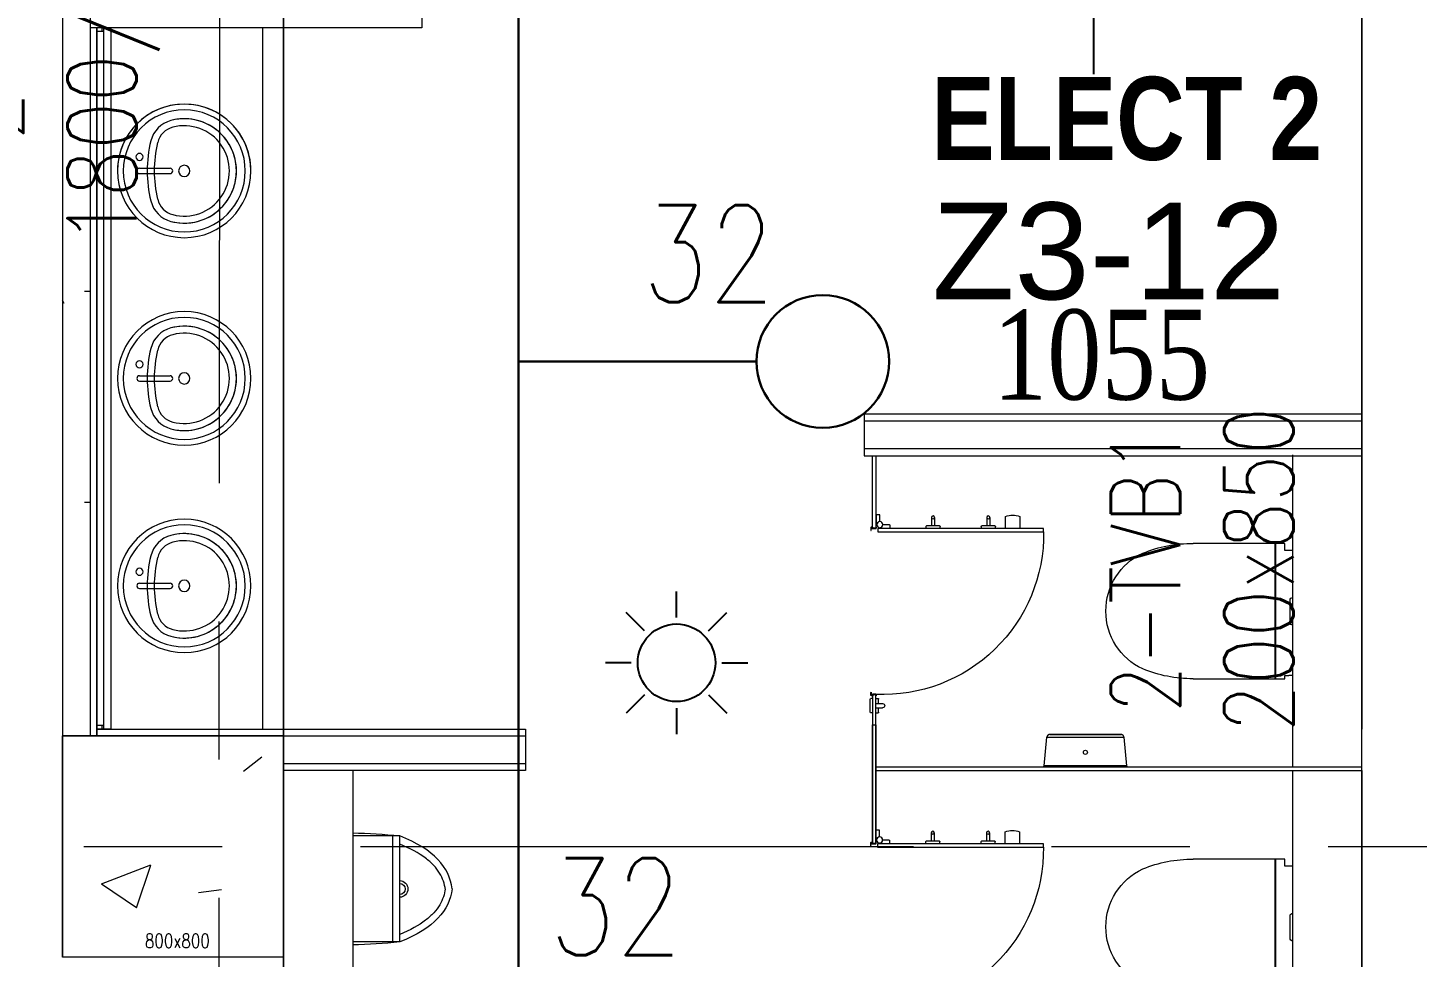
# Model space of a CAD drawing. Header units: millimetres. Extents: x -47219 to 440296, y -79832 to 7189.
# Drawn here: x 6157 to 11182, y -54025 to -50665 of the extents above; entities that cross this region are included whole.
import ezdxf

# ---------------------------------------------------------------- set-up
doc = ezdxf.new("R2010")
doc.units = ezdxf.units.MM
doc.linetypes.add('BLK_2 - 3RD STOREY  LOWER ROOF PLAN-archi clean_25 SEPT 2024$0$IDA - Grid Line', pattern=[3500, 2000, -500, 500, -500])
for name, color, linetype in [('ADRESS', 42, 'Continuous'), ('M-_FIRESPRK_T-', 7, 'Continuous'), ('M-FIRE----_E-', 12, 'Continuous'), ('ROOMNAME', 7, 'Continuous'), ('ZONENAME', 152, 'Continuous')]:
    doc.layers.add(name, color=color, linetype=linetype)
for name, color, linetype, lineweight in [('BLK_2 - 3RD STOREY  LOWER ROOF PLAN-archi clean_25 SEPT 2024$0$1599_DB_A_BLK2_HQ_R21-3RD STOREY 230517$0$A-_FURT----_E', 8, 'Continuous', 9), ('BLK_2 - 3RD STOREY  LOWER ROOF PLAN-archi clean_25 SEPT 2024$0$1599_DB_A_BLK2_HQ_R21-3RD STOREY 230517$0$A-_WALL----_H-1', 8, 'Continuous', 9), ('BLK_2 - 3RD STOREY  LOWER ROOF PLAN-archi clean_25 SEPT 2024$0$1599_DB_A_BLK2_HQ_R21-3RD STOREY 230517$0$M-_SANIFIXR_E', 8, 'Continuous', 9), ('BLK_2 - 3RD STOREY  LOWER ROOF PLAN-archi clean_25 SEPT 2024$0$A-_WALL----_E', 8, 'Continuous', 9), ('BLK_2 - 3RD STOREY  LOWER ROOF PLAN-archi clean_25 SEPT 2024$0$S-_ANOTGRID_E-1', 8, 'BLK_2 - 3RD STOREY  LOWER ROOF PLAN-archi clean_25 SEPT 2024$0$IDA - Grid Line', 9), ('M-_SPRKPIEX_E-', 1, 'Continuous', 30), ('NW_BEAM AND COLUMN', 134, 'Continuous', 5), ('S-_LINE----_N-', 140, 'Continuous', 18), ('S-TEXT', 140, 'Continuous', 18)]:
    doc.layers.add(name, color=color, linetype=linetype, lineweight=lineweight)
doc.styles.add('BLK_2 - 3RD STOREY  LOWER ROOF PLAN_12 JUNE 2024$0$Arial Narrow_B_3', font='ARIALNB.TTF', dxfattribs={"height": 375})
doc.styles.add('RomanS_3', font='romans__.ttf', dxfattribs={"width": 0.8, "height": 50})
doc.styles.add('RomanS_5', font='romans__.ttf', dxfattribs={"width": 0.8, "height": 250})
doc.styles.add('Simplex', font='SIMPLEX.shx', dxfattribs={"width": 0.8, "height": 2.5})
doc.styles.get("Standard").update_dxf_attribs({"font": 'arial.ttf'})
doc.styles.add('TIME', font='times.ttf', dxfattribs={"width": 0.8})
doc.dimstyles.new('ROOM', dxfattribs={"dimscale": 1000, "dimtxt": 0.18, "dimasz": 0.18, "dimexe": 0.18, "dimexo": 0.0625, "dimgap": 0.09, "dimtad": 0, "dimtih": 1, "dimtoh": 1, "dimdec": 0, "dimzin": 0, "dimdsep": 46, "dimtxsty": 'Standard', "dimblk": 'OBLIQUE', "dimcen": 0.09, "dimadec": 0, "dimazin": 0, "dimtfac": 1, "dimtdec": 0, "dimtofl": 0, "dimtmove": 0, "dimatfit": 3, "dimldrblk": 'DOT', "dimfxl": 1, "dimtolj": 1, "dimtzin": 0, "dimarcsym": 0})
pattern_1 = [(0, (-131307.08, -42727.71), (1016, 254), [83.82, -678.18, 83.82, -678.18, -4064]), (0, (-131307.08, -42727.71), (1016, 254), [-1524, 83.82, -1440.18, 83.82, -678.18, -1778]), (0, (-131307.08, -42727.71), (1016, 254), [-3810, 83.82, -424.18, 83.82, -1186.18]), (120, (-130926.08, -42600.71), (-727.9705, 752.8818), [83.82, -678.18, 83.82, -678.18, -4064]), (120, (-130926.08, -42600.71), (-727.9705, 752.8818), [-1524, 83.82, -1440.18, 83.82, -678.18, -1778]), (120, (-130926.08, -42600.71), (-727.9705, 752.8818), [-3810, 83.82, -424.18, 83.82, -1186.18]), (240, (-130799.08, -42092.71), (-288.0295, -1006.8818), [83.82, -678.18, 83.82, -678.18, -4064]), (240, (-130799.08, -42092.71), (-288.0295, -1006.8818), [-1524, 83.82, -1440.18, 83.82, -678.18, -1778]), (240, (-130799.08, -42092.71), (-288.0295, -1006.8818), [-3810, 83.82, -424.18, 83.82, -1186.18])]

# ---------------------------------------------------------------- blocks, each defined once
blk = doc.blocks.new('3rd Structure')
at = {"layer": 'NW_BEAM AND COLUMN', "color": 8}
for p, q in [((-21350, -79450), (-21350, -50650)), ((-21350, -50650), (-21350, -79450)), ((-17450, -60475), (-17450, -53390)), ((-22150, -57200), (-21350, -57200)), ((-22150, -58000), (-22150, -57200)), ((-21350, -57200), (-21350, -58000)), ((-21350, -58000), (-22150, -58000))]:
    blk.add_line(p, q, dxfattribs=at)
at = {"layer": 'S-TEXT', "color": 8, "char_height": 250, "attachment_point": 2, "rotation": 90, "line_spacing_factor": 0.983083, "style": 'RomanS_5'}
for s, insert, width in [('2-4VB2-4\\P1800/2100x850', (-22541.4, -54312.6), 2959.115), ('2-TVB1\\P200x850', (-18357.7, -56598.7), 1566.411)]:
    blk.add_mtext(s, dxfattribs=dict(at, insert=insert, width=width))
at = {"layer": 'S-TEXT', "color": 8, "insert": (-21851.4, -57915.6), "char_height": 50, "width": 313.287, "attachment_point": 1, "line_spacing_factor": 0.983083, "style": 'RomanS_3'}
blk.add_mtext('800x800', dxfattribs=at)
blk = doc.blocks.new('fire0101')
at = {"color": 0, "linetype": 'Continuous'}
blk.add_circle((0, 0), 100, dxfattribs=at)
blk = doc.blocks.new('_Dot')
at = {"color": 0, "linetype": 'ByBlock', "lineweight": -2}
blk.add_line((-0.5, 0), (-1, 0), dxfattribs=at)
at = {"color": 0, "linetype": 'ByBlock', "const_width": 0.5}
blk.add_lwpolyline([(-0.25, 0, 1), (0.25, 0, 1)], format="xyb", close=True, dxfattribs=at)
blk = doc.blocks.new('_Oblique')
at = {"color": 0, "linetype": 'ByBlock', "lineweight": -2}
blk.add_line((-0.5, -0.5), (0.5, 0.5), dxfattribs=at)
blk = doc.blocks.new('*U13')
at = {"layer": 'M-FIRE----_E-'}
blk.add_line((-33.1, -33.1), (33.1, 33.1), dxfattribs=at)
blk = doc.blocks.new('*U12')
at = {"layer": 'M-FIRE----_E-', "color": 0, "linetype": 'ByBlock', "lineweight": -2, "transparency": 16777216}
for p, rotation in [((31604, 13668.6), 45), ((31455.1, 13606.9), 90), ((31393.4, 13458), 135), ((31814.6, 13458), 315.0000000000001), ((31455.1, 13309.1), 180), ((31752.9, 13309.1), 270), ((31604, 13247.4), 225.0000000000001)]:
    blk.add_blockref('*U13', p, dxfattribs=dict(at, rotation=rotation))
blk.add_blockref('*U13', (31752.9, 13606.9), dxfattribs=at)
blk = doc.blocks.new('Strobe Light')
at = {"layer": 'M-FIRE----_E-'}
blk.add_circle((0, 0), 140.4, dxfattribs=at)
blk.add_blockref('*U12', (-31604, -13458), dxfattribs=at)
blk = doc.blocks.new('BLK_2 - 3RD STOREY  LOWER ROOF PLAN-archi clean_25 SEPT 2024$0$1599_DB_A_BLK2_HQ_R21-3RD STOREY 230517$0$IDA - Urinal - Wall Hung - IDA - Urinal - Wall Hung-3223915-LINKVIEW_BLK2_3RD STOREY')
at = {"layer": 'BLK_2 - 3RD STOREY  LOWER ROOF PLAN-archi clean_25 SEPT 2024$0$1599_DB_A_BLK2_HQ_R21-3RD STOREY 230517$0$M-_SANIFIXR_E'}
for p, q in [((-191.8, 205), (-191.8, 35)), ((-191.8, 205), (191.8, 205)), ((191.8, 205), (191.8, 35)), ((-191.8, 180), (191.8, 180))]:
    blk.add_line(p, q, dxfattribs=at)
for centre, radius, start, end in [((1675.1, 4.4), 1877.6, 173.8664, 179.0651), ((0, 205), 30, 0, 180), ((0, 205), 20, 0, 180), ((-1675.1, 4.4), 1877.6, 0.9349, 6.1336)]:
    blk.add_arc(centre, radius, start, end, dxfattribs=at)
for points in [[(0, 395), (-77, 384.5), (-141.9, 331.1), (-191.8, 205)], [(0, 395), (77, 384.5), (141.9, 331.1), (191.8, 205)]]:
    blk.add_open_spline(points, degree=3, dxfattribs=at)
for points, knots in [([(0, 369.7), (-9.7, 368.4), (-29.5, 363.8), (-57.9, 350.9), (-86.3, 329.8), (-122.9, 289.5), (-148.7, 243.7), (-164.7, 205)], [0.0054531, 0.0054531, 0.0054531, 0.0054531, 0.0545115, 0.109023, 0.1635345, 0.218046, 0.327069, 0.327069, 0.327069, 0.327069]), ([(-3.4, 370.2), (7.4, 368.8), (28.1, 364.1), (57.2, 350.6), (85.1, 329.4), (121.1, 289.2), (146.3, 243.5), (161.9, 205)], [0, 0, 0, 0, 0.0545115, 0.109023, 0.1635345, 0.218046, 0.327069, 0.327069, 0.327069, 0.327069])]:
    blk.add_open_spline(points, degree=3, knots=knots, dxfattribs=at)
blk = doc.blocks.new('BLK_2 - 3RD STOREY  LOWER ROOF PLAN-archi clean_25 SEPT 2024$0$1599_DB_A_BLK2_HQ_R21-3RD STOREY 230517$0$SensorFlushValve - SensorFlushValve-2979284-LINKVIEW_BLK2_3RD STOREY')
at = {"layer": 'BLK_2 - 3RD STOREY  LOWER ROOF PLAN-archi clean_25 SEPT 2024$0$1599_DB_A_BLK2_HQ_R21-3RD STOREY 230517$0$M-_SANIFIXR_E'}
blk.add_line((40, 10), (-40, 10), dxfattribs=at)
blk = doc.blocks.new('BLK_2 - 3RD STOREY  LOWER ROOF PLAN-archi clean_25 SEPT 2024$0$1599_DB_A_BLK2_HQ_R21-3RD STOREY 230517$0$IDA - WC - Floor Mount wo Tank - MS980CMG-2979465-LINKVIEW_BLK2_3RD STOREY')
at = {"layer": 'BLK_2 - 3RD STOREY  LOWER ROOF PLAN-archi clean_25 SEPT 2024$0$1599_DB_A_BLK2_HQ_R21-3RD STOREY 230517$0$M-_SANIFIXR_E'}
for p, q in [((-245.6, -340.1), (-245.6, -8.1)), ((243.7, -8.1), (243.7, -340.1)), ((-220.3, -340.1), (-245.6, -340.1)), ((-244.4, -304.5), (-244.4, -305.3)), ((243.1, -304.5), (-244.4, -304.5)), ((-244.4, -305.3), (243.1, -305.3)), ((-220.3, -368.3), (-220.3, -340.1)), ((232.2, -340.1), (232.2, -354.5)), ((243.7, -340.1), (232.2, -340.1)), ((243.1, -305.3), (243.1, -304.5)), ((40, -358.3), (-40, -358.3)), ((230.3, -354.5), (230.3, -368.3)), ((232.2, -354.5), (230.3, -354.5))]:
    blk.add_line(p, q, dxfattribs=at)
for centre, radius, start, end in [((-0.9, 77.1), 230.7, 24.9793, 155.0207), ((224.9, -4.8), 470.5, 157.5961, 180.3984), ((-226.8, -4.8), 470.5, 359.6016, 22.4039), ((-40, -368.3), 10, 90, 180), ((40, -368.3), 10, 0, 90)]:
    blk.add_arc(centre, radius, start, end, dxfattribs=at)
blk = doc.blocks.new('BLK_2 - 3RD STOREY  LOWER ROOF PLAN-archi clean_25 SEPT 2024$0$1599_DB_A_BLK2_HQ_R21-3RD STOREY 230517$0$Sink_Vanity_Round - Basin-V27-LINKVIEW_BLK2_3RD STOREY')
at = {"layer": 'BLK_2 - 3RD STOREY  LOWER ROOF PLAN-archi clean_25 SEPT 2024$0$1599_DB_A_BLK2_HQ_R21-3RD STOREY 230517$0$M-_SANIFIXR_E'}
for p, q in [((87.1, 247.1), (87.1, 136.3)), ((106.2, 247.1), (106.2, 136.3))]:
    blk.add_line(p, q, dxfattribs=at)
for centre, radius, start, end in [((96.7, 85.2), 241.3, 360, 180), ((96.7, 85.2), 241.3, 90, 270), ((96.7, 85.2), 220.6, 90, 270), ((96.7, 85.2), 241.3, 270, 90), ((96.7, 85.2), 220.6, 270, 90), ((96.7, 247.1), 9.52, 360, 180), ((147.5, 247.1), 12.7, 360, 180), ((12.4, 107.4), 101.6, 103.8965, 165.2115), ((12.4, 107.4), 101.6, 103.8965, 165.2115), ((96.7, -233), 452.3, 76.1035, 103.8965), ((96.7, -233), 452.3, 90, 103.8965), ((96.7, -233), 452.3, 76.1035, 90), ((147.5, 247.1), 12.7, 180, 0), ((180.9, 107.4), 101.6, 14.7885, 76.1035), ((180.9, 107.4), 101.6, 14.7885, 76.1035), ((12.4, 107.4), 76.2, 103.8965, 165.2115), ((96.7, -233), 426.9, 76.1035, 103.8965), ((180.9, 107.4), 76.2, 14.7885, 76.1035), ((96.7, 85.2), 188.7, 165.2115, 14.7885), ((96.7, 85.2), 188.7, 165.2115, 270), ((96.7, 85.2), 163.3, 165.2115, 14.7885), ((96.7, 85.2), 20.6, 360, 180), ((96.7, 136.3), 9.52, 180, 360), ((96.7, 85.2), 188.7, 270, 14.7885), ((96.7, 85.2), 241.3, 180, 360), ((96.7, 85.2), 20.6, 180, 360)]:
    blk.add_arc(centre, radius, start, end, dxfattribs=at)
blk = doc.blocks.new('BLK_2 - 3RD STOREY  LOWER ROOF PLAN-archi clean_25 SEPT 2024$0$1599_DB_A_BLK2_HQ_R21-3RD STOREY 230517$0$Sink_Vanity_Round - Basin-2931926-LINKVIEW_BLK2_3RD STOREY')
at = {"layer": 'BLK_2 - 3RD STOREY  LOWER ROOF PLAN-archi clean_25 SEPT 2024$0$1599_DB_A_BLK2_HQ_R21-3RD STOREY 230517$0$M-_SANIFIXR_E'}
for p, q in [((87.1, 247.1), (87.1, 136.3)), ((106.2, 247.1), (106.2, 136.3))]:
    blk.add_line(p, q, dxfattribs=at)
for centre, radius, start, end in [((96.7, 85.2), 241.3, 360, 180), ((96.7, 85.2), 241.3, 90, 270), ((96.7, 85.2), 220.6, 90, 270), ((96.7, 85.2), 241.3, 64.2857, 90), ((96.7, 85.2), 220.6, 270, 90), ((96.7, 85.2), 241.3, 296.214, 63.786), ((96.7, 247.1), 9.52, 360, 180), ((147.5, 247.1), 12.7, 360, 180), ((12.4, 107.4), 101.6, 103.8965, 165.2115), ((12.4, 107.4), 101.6, 103.8965, 165.2115), ((96.7, -233), 452.3, 76.1035, 103.8965), ((96.7, -233), 452.3, 90, 103.8965), ((96.7, -233), 452.3, 76.1035, 90), ((147.5, 247.1), 12.7, 180, 0), ((180.9, 107.4), 101.6, 14.7885, 76.1035), ((180.9, 107.4), 101.6, 14.7885, 76.1035), ((12.4, 107.4), 76.2, 103.8965, 165.2115), ((96.7, -233), 426.9, 76.1035, 103.8965), ((180.9, 107.4), 76.2, 14.7885, 76.1035), ((96.7, 85.2), 188.7, 165.2115, 14.7885), ((96.7, 85.2), 188.7, 165.2115, 270), ((96.7, 85.2), 163.3, 165.2115, 14.7885), ((96.7, 85.2), 20.6, 360, 180), ((96.7, 136.3), 9.52, 180, 360), ((96.7, 85.2), 188.7, 270, 14.7885), ((96.7, 85.2), 241.3, 180, 360), ((96.7, 85.2), 20.6, 180, 360), ((96.7, 85.2), 241.3, 270, 295.7143)]:
    blk.add_arc(centre, radius, start, end, dxfattribs=at)
blk = doc.blocks.new('BLK_2 - 3RD STOREY  LOWER ROOF PLAN-archi clean_25 SEPT 2024$0$1599_DB_A_BLK2_HQ_R21-3RD STOREY 230517$0$IDA - Toilet Roll Holder - Jumbo - IDA - Toilet Roll Holder - Jumbo-V2-LINKVIEW_BLK2_3RD STOREY')
at = {"layer": 'BLK_2 - 3RD STOREY  LOWER ROOF PLAN-archi clean_25 SEPT 2024$0$1599_DB_A_BLK2_HQ_R21-3RD STOREY 230517$0$A-_FURT----_E'}
for p, q in [((-152.2, 0), (-148.7, -3.5)), ((148.7, -3.5), (152.2, 0)), ((-148.7, -3.5), (-139.5, -107.9)), ((0, -3.5), (-147.2, -3.5)), ((147.2, -3.5), (0, -3.5)), ((139.5, -107.9), (148.7, -3.5)), ((-138.1, -107.9), (0, -107.9)), ((0, -107.9), (138.1, -107.9))]:
    blk.add_line(p, q, dxfattribs=at)
for points in [[(-128.8, -117), (-129.2, -117), (-129.6, -117), (-130.1, -116.9), (-130.5, -116.9), (-130.9, -116.8), (-131.4, -116.7), (-131.8, -116.6), (-132.2, -116.4), (-132.6, -116.3), (-133, -116.1), (-133.4, -116), (-133.8, -115.8), (-134.2, -115.6), (-134.6, -115.3), (-134.9, -115.1), (-135.3, -114.8), (-135.6, -114.6), (-136, -114.3), (-136.3, -114), (-136.6, -113.7), (-136.9, -113.4), (-137.2, -113), (-137.5, -112.7), (-137.7, -112.3), (-138, -112), (-138.2, -111.6), (-138.4, -111.2), (-138.6, -110.8), (-138.8, -110.4), (-139, -110), (-139.1, -109.6), (-139.2, -109.2), (-139.4, -108.8), (-139.5, -108.3), (-139.5, -107.9)], [(0, -117), (-5.1, -117), (-10.3, -117), (-15.4, -117), (-20.5, -117), (-25.6, -117), (-30.6, -117), (-35.6, -117), (-40.5, -117), (-45.4, -117), (-50.1, -117), (-54.8, -117), (-59.5, -117), (-64, -117), (-68.4, -117), (-72.7, -117), (-76.9, -117), (-81, -117), (-84.9, -117), (-88.7, -117), (-92.4, -117), (-95.9, -117), (-99.2, -117), (-102.4, -117), (-105.5, -117), (-108.3, -117), (-111, -117), (-113.6, -117), (-115.9, -117), (-118, -117), (-120, -117), (-121.8, -117), (-123.3, -117), (-124.7, -117), (-125.9, -117), (-126.9, -117), (-127.7, -117), (-128.2, -117), (-128.6, -117), (-128.7, -117), (-128.8, -117)], [(-128.8, -117), (-128.6, -117), (-128.3, -117), (-127.8, -117), (-127.1, -117), (-126.2, -117), (-125.1, -117), (-123.7, -117), (-122.2, -117), (-120.5, -117), (-118.6, -117), (-116.5, -117), (-114.2, -117), (-111.7, -117), (-109.1, -117), (-106.3, -117), (-103.3, -117), (-100.1, -117), (-96.8, -117), (-93.3, -117), (-89.7, -117), (-85.9, -117), (-82, -117), (-78, -117), (-73.8, -117), (-69.6, -117), (-65.2, -117), (-60.7, -117), (-56.1, -117), (-51.4, -117), (-46.7, -117), (-41.8, -117), (-36.9, -117), (-32, -117), (-26.9, -117), (-21.9, -117), (-16.8, -117), (-11.7, -117), (-6.5, -117), (-1.4, -117), (0, -117)], [(0, -117), (5.1, -117), (10.3, -117), (15.4, -117), (20.5, -117), (25.6, -117), (30.6, -117), (35.6, -117), (40.5, -117), (45.4, -117), (50.1, -117), (54.8, -117), (59.5, -117), (64, -117), (68.4, -117), (72.7, -117), (76.9, -117), (81, -117), (84.9, -117), (88.7, -117), (92.4, -117), (95.9, -117), (99.2, -117), (102.4, -117), (105.5, -117), (108.3, -117), (111, -117), (113.6, -117), (115.9, -117), (118, -117), (120, -117), (121.8, -117), (123.3, -117), (124.7, -117), (125.9, -117), (126.9, -117), (127.7, -117), (128.2, -117), (128.6, -117), (128.7, -117), (128.8, -117)], [(128.8, -117), (128.6, -117), (128.3, -117), (127.8, -117), (127.1, -117), (126.2, -117), (125.1, -117), (123.7, -117), (122.2, -117), (120.5, -117), (118.6, -117), (116.5, -117), (114.2, -117), (111.7, -117), (109.1, -117), (106.3, -117), (103.3, -117), (100.1, -117), (96.8, -117), (93.3, -117), (89.7, -117), (85.9, -117), (82, -117), (78, -117), (73.8, -117), (69.6, -117), (65.2, -117), (60.7, -117), (56.1, -117), (51.4, -117), (46.7, -117), (41.8, -117), (36.9, -117), (32, -117), (26.9, -117), (21.9, -117), (16.8, -117), (11.7, -117), (6.5, -117), (1.4, -117), (0, -117)], [(139.5, -107.9), (139.5, -108.4), (139.4, -108.8), (139.2, -109.2), (139.1, -109.6), (138.9, -110.1), (138.8, -110.5), (138.6, -110.9), (138.4, -111.2), (138.2, -111.6), (137.9, -112), (137.7, -112.4), (137.4, -112.7), (137.2, -113.1), (136.9, -113.4), (136.6, -113.7), (136.3, -114), (135.9, -114.3), (135.6, -114.6), (135.3, -114.9), (134.9, -115.1), (134.5, -115.3), (134.2, -115.6), (133.8, -115.8), (133.4, -116), (133, -116.2), (132.6, -116.3), (132.2, -116.5), (131.7, -116.6), (131.3, -116.7), (130.9, -116.8), (130.5, -116.9), (130, -116.9), (129.6, -117), (129.1, -117), (128.8, -117)]]:
    blk.add_lwpolyline(points, dxfattribs=at)
for start, end in [(360, 180), (180, 360)]:
    blk.add_arc((0, -52.6), 7.38, start, end, dxfattribs=at)
blk = doc.blocks.new('BLK_2 - 3RD STOREY  LOWER ROOF PLAN-archi clean_25 SEPT 2024$0$2 hook door')
for p, q in [((25045.5, -16829.2), (25045.5, -16872.2)), ((25097.5, -16872.2), (25097.5, -16829.2)), ((25154.1, -16832.7), (25154.1, -16863.2)), ((25165.1, -16832.7), (25165.1, -16863.2)), ((25354.1, -16832.7), (25354.1, -16863.2)), ((25365.1, -16832.7), (25365.1, -16863.2)), ((25133.6, -16872.2), (25133.6, -16865.2)), ((25135.6, -16863.2), (25183.6, -16863.2)), ((25185.6, -16865.2), (25185.6, -16872.2)), ((25333.6, -16872.2), (25333.6, -16865.2)), ((25335.6, -16863.2), (25383.6, -16863.2)), ((25385.6, -16865.2), (25385.6, -16872.2)), ((25565.5, -17505.7), (25542, -17505.7)), ((25565.5, -17520.7), (25542, -17520.7)), ((25556.5, -17505.7), (25556.5, -17489.2)), ((25556.5, -17537.2), (25556.5, -17520.7)), ((25565.5, -17487.2), (25558.5, -17487.2)), ((25577.5, -17487.2), (25584.5, -17487.2)), ((25586.5, -17537.2), (25586.5, -17489.2)), ((25565.5, -17539.2), (25558.5, -17539.2)), ((25577.5, -17539.2), (25584.5, -17539.2))]:
    blk.add_line(p, q)
for points in [[(25552, -16847.7), (25552, -16824.7, -0.414214), (25554, -16822.7), (25565.5, -16822.7), (25565.5, -16850.2), (25563.1, -16850.2), (25563.1, -16858.7)], [(25541, -16858.7), (25518, -16858.7, 0.414214), (25516, -16860.7), (25516, -16872.2), (25543.5, -16872.2), (25543.5, -16869.8), (25552, -16869.8)]]:
    blk.add_lwpolyline(points, format="xyb")
blk.add_lwpolyline([(25559.6, -16884.2), (24959.6, -16884.2), (24959.6, -16872.2), (25559.6, -16872.2)], close=True)
for points in [[(25584.8, -16878.2, -0.291473), (25583.6, -16880, -1), (25583.1, -16878.9, 0.291473), (25583.6, -16878.2), (25583.6, -16870.5, 0.350085), (25581.8, -16869.2, 1), (25581.8, -16871.7), (25581.8, -16872.2), (25565.3, -16872.2, -0.414214), (25564.8, -16871.7), (25564.8, -16868.2, -0.327538), (25565.5, -16867.2), (25565.5, -16871), (25577.5, -16871), (25577.5, -16868.2, -0.414214), (25578.5, -16867.2), (25581.8, -16867.2, -0.414214), (25584.8, -16870.2)], [(25584.8, -17466.4, 0.291473), (25583.6, -17464.5, 1), (25583.1, -17465.6, -0.291473), (25583.6, -17466.4), (25583.6, -17474.1, -0.350085), (25581.8, -17475.4, -1), (25581.8, -17472.9), (25581.8, -17472.4), (25565.3, -17472.4, 0.414214), (25564.8, -17472.9), (25564.8, -17476.4, 0.327538), (25565.5, -17477.4), (25565.5, -17473.6), (25577.5, -17473.6), (25577.5, -17476.4, 0.414214), (25578.5, -17477.4), (25581.8, -17477.4, 0.414214), (25584.8, -17474.4)]]:
    blk.add_lwpolyline(points, format="xyb", close=True)
for centre, radius in [((25159.6, -16832.7), 5.5), ((25359.6, -16832.7), 5.5), ((25552, -16858.7), 11)]:
    blk.add_circle(centre, radius)
for centre, radius, start, end in [((25071.5, -16894.3), 70.1, 68.2289, 111.7711), ((25135.6, -16865.2), 2, 90, 180), ((25183.6, -16865.2), 2, 0, 90), ((25335.6, -16865.2), 2, 90, 180), ((25383.6, -16865.2), 2, 0, 90), ((25542, -17513.2), 7.5, 90, 270), ((25558.5, -17489.2), 2, 90, 180), ((25558.5, -17537.2), 2, 180, 270), ((25584.5, -17489.2), 2, 0, 90), ((25584.5, -17537.2), 2, 270, 0)]:
    blk.add_arc(centre, radius, start, end)
at = {"ltscale": 10}
blk.add_arc((25540.3, -16892.1), 580.8, 179.2194, 272.5231, dxfattribs=at)
blk = doc.blocks.new('BLK_2 - 3RD STOREY  LOWER ROOF PLAN-archi clean_25 SEPT 2024')
at = {"layer": 'BLK_2 - 3RD STOREY  LOWER ROOF PLAN-archi clean_25 SEPT 2024$0$1599_DB_A_BLK2_HQ_R21-3RD STOREY 230517$0$A-_WALL----_H-1'}
h = blk.add_hatch(dxfattribs=at)
h.set_pattern_fill('FP_2', color=256, style=0, pattern_type=2)
h.set_pattern_definition(pattern_1)
h.paths.add_polyline_path([(-125036.4, -94452.4), (-124811.4, -94452.4), (-124811.4, -94389.9), (-124836.4, -94389.9), (-124836.4, -94352.4), (-125036.4, -94352.4), (-125036.4, -94389.9)], flags=0)
h = blk.add_hatch(dxfattribs=at)
h.set_pattern_fill('FP_2', color=256, style=0, pattern_type=2)
h.set_pattern_definition(pattern_1)
h.paths.add_polyline_path([(-124211.4, -96052.4), (-124211.4, -95952.4), (-123336.4, -95952.4), (-123336.4, -96052.4)], flags=0)
at = {"layer": 'BLK_2 - 3RD STOREY  LOWER ROOF PLAN-archi clean_25 SEPT 2024$0$A-_WALL----_E'}
h = blk.add_hatch(dxfattribs=at)
h.set_pattern_fill('FP_2', color=256, style=0, pattern_type=2)
h.set_pattern_definition(pattern_1)
h.paths.add_polyline_path([(-125036.4, -95952.4), (-124936.4, -95952.4), (-124936.4, -93229.9), (-125036.4, -93229.9)])
h = blk.add_hatch(dxfattribs=at)
h.set_pattern_fill('FP_1', color=256, style=0, pattern_type=2)
h.set_pattern_definition([(50, (-131307.1, -42727.7), (1821.84, -159.39), [190.5, -2095.5]), (355, (-131307, -42727.7), (-352.43, 1910.57), [152.4, -1676.4]), (100.451, (-131155.3, -42741), (1469.426, 1751.166), [161.9, -1780.9]), (46.184, (-131307, -42219.7), (2710.79, -420.43), [285.75, -3143.25]), (96.636, (-131081.2, -42254.7), (2374.03, 2474.28), [242.85, -2671.35]), (351.184, (-131307, -42219.7), (2374.05, 2474.25), [228.6, -2514.6]), (21, (-131053.1, -42346.7), (1516.143, -1022.65), [190.5, -2095.5]), (326, (-131053, -42346.7), (618.02, 1841.88), [152.4, -1676.4]), (71.451, (-130926.7, -42432), (2134.17, 819.21), [161.9, -1780.9]), (37.5, (-131307.1, -42727.7), (30.886, 845.55), [83.82, -1572.26, 83.82, -1617.98, -1682.75]), (37.5, (-131307.1, -42727.7), (30.886, 845.55), [-3357.88, 83.82, -1598.93]), (7.5, (-131307.1, -42727.7), (668.197, 1001.806), [83.82, -886.46, 83.82, -1534.16, -641.35]), (7.5, (-131307.1, -42727.7), (668.197, 1001.806), [-2588.26, 83.82, -557.53]), (327.5, (-131873.5, -42727.7), (1355.909, -57.29), [83.82, -551.18, 83.82, -1897.38, -2628.9]), (327.5, (-131873.5, -42727.7), (1355.909, -57.29), [-2616.2, 83.82, -2545.08]), (317.5, (-132127.5, -42727.7), (1481.293, 254.266), [83.82, -741.68, 83.82, -1231.9, -1866.9]), (317.5, (-132127.5, -42727.7), (1481.293, 254.266), [-2141.22, 83.82, -1783.08])])
h.paths.add_polyline_path([(-124236.4, -96752.4), (-124237.9, -95952.4), (-125036.4, -95952.4), (-125036.4, -96752.4), (-124237.9, -96752.4)], flags=0)
for p, q in [((-120336.4, -99502.4), (-120336.4, -93142.4)), ((-125036.4, -93229.9), (-125036.4, -95952.4)), ((-124936.4, -93229.9), (-124936.4, -95952.4)), ((-120336.4, -93342.4), (-120336.4, -95927.4)), ((-124911.4, -93404.9), (-124911.4, -93392.4)), ((-124911.4, -95952.4), (-124911.4, -93392.4)), ((-124911.4, -93392.4), (-124911.4, -95952.4)), ((-124911.4, -95927.4), (-124911.4, -93392.4)), ((-124911.4, -93404.9), (-124911.4, -95914.9)), ((-124911.4, -93404.9), (-124898.9, -93404.9)), ((-124898.9, -93404.9), (-124886.4, -93404.9)), ((-124892.3, -93404.9), (-124892.3, -93392.4)), ((-124892.3, -93404.9), (-124892.3, -93392.4)), ((-124886.4, -95927.4), (-124886.4, -93392.4)), ((-124886.4, -93392.4), (-124861.4, -93392.4)), ((-124886.4, -95914.9), (-124886.4, -93404.9)), ((-124861.4, -93392.4), (-124861.4, -95927.4)), ((-124311.4, -95927.4), (-124311.4, -93392.4)), ((-124311.4, -95927.4), (-124311.4, -93392.4)), ((-122136.4, -94789.4), (-122136.4, -94939.4)), ((-120336.4, -94789.4), (-122136.4, -94789.4)), ((-120336.4, -94814.4), (-122136.4, -94814.4)), ((-120336.4, -94914.4), (-122136.4, -94914.4)), ((-122136.4, -94939.4), (-120336.4, -94939.4)), ((-122136.4, -94939.4), (-122106.4, -94939.4)), ((-120586.4, -96064.4), (-120586.4, -94935.7)), ((-124898.9, -95914.9), (-124911.4, -95914.9)), ((-124911.4, -95927.4), (-124911.4, -95914.9)), ((-124911.4, -95927.4), (-123361.4, -95927.4)), ((-124886.4, -95927.4), (-124911.4, -95927.4)), ((-124886.4, -95914.9), (-124898.9, -95914.9)), ((-124892.3, -95927.4), (-124892.3, -95914.9)), ((-124892.3, -95927.4), (-124892.3, -95914.9)), ((-124861.4, -95927.4), (-124886.4, -95927.4)), ((-123361.4, -95927.4), (-123361.4, -96077.4)), ((-120336.4, -96077.4), (-120336.4, -95927.4)), ((-125036.4, -95952.4), (-125036.4, -96752.4)), ((-124236.4, -95952.4), (-125036.4, -95952.4)), ((-124236.4, -95952.4), (-123361.4, -95952.4)), ((-124236.4, -95952.4), (-124236.4, -96077.4)), ((-124236.4, -96752.4), (-124236.4, -95952.4)), ((-124236.4, -96052.4), (-123361.4, -96052.4)), ((-123361.4, -96077.4), (-124236.4, -96077.4)), ((-123986.4, -96077.4), (-123986.4, -99427.4)), ((-120586.4, -97206), (-120586.4, -96077.4)), ((-120336.4, -96077.4), (-120336.4, -99227.4))]:
    blk.add_line(p, q, dxfattribs=at)
for points in [[(-123736.4, -93242.4), (-123736.4, -93392.4)], [(-123736.4, -93392.4), (-124936.4, -93392.4)], [(-122094.4, -95200.9), (-122106.4, -95200.9), (-122106.4, -94939.4), (-122094.4, -94939.4), (-122094.4, -95200.9)], [(-122094.4, -96340.9), (-122094.4, -95800.9), (-122106.4, -95800.9), (-122106.4, -96340.9), (-122094.4, -96340.9)], [(-122106.4, -96342.1), (-122106.4, -95912.1), (-122094.4, -95912.1), (-122094.4, -96342.1), (-122106.4, -96342.1)], [(-124911.4, -95952.4), (-125036.4, -95952.4)], [(-120336.4, -96076.9), (-120336.4, -96064.9), (-122094.4, -96064.9), (-122094.4, -96076.9), (-120336.4, -96076.9)]]:
    blk.add_lwpolyline(points, dxfattribs=at)
at = {"layer": 'BLK_2 - 3RD STOREY  LOWER ROOF PLAN-archi clean_25 SEPT 2024$0$S-_ANOTGRID_E-1'}
for p, q in [((-124434.4, -37038.2), (-124486.4, -122559.3)), ((-141458.5, -96352.4), (-96554.5, -96352.4))]:
    blk.add_line(p, q, dxfattribs=at)
at = {"layer": 'BLK_2 - 3RD STOREY  LOWER ROOF PLAN-archi clean_25 SEPT 2024$0$A-_WALL----_E', "rotation": 90}
for name, p in [('BLK_2 - 3RD STOREY  LOWER ROOF PLAN-archi clean_25 SEPT 2024$0$1599_DB_A_BLK2_HQ_R21-3RD STOREY 230517$0$Sink_Vanity_Round - Basin-2931926-LINKVIEW_BLK2_3RD STOREY', (-124510.3, -94006.5)), ('BLK_2 - 3RD STOREY  LOWER ROOF PLAN-archi clean_25 SEPT 2024$0$1599_DB_A_BLK2_HQ_R21-3RD STOREY 230517$0$Sink_Vanity_Round - Basin-V27-LINKVIEW_BLK2_3RD STOREY', (-124510.3, -94756.5)), ('BLK_2 - 3RD STOREY  LOWER ROOF PLAN-archi clean_25 SEPT 2024$0$1599_DB_A_BLK2_HQ_R21-3RD STOREY 230517$0$Sink_Vanity_Round - Basin-V27-LINKVIEW_BLK2_3RD STOREY', (-124510.3, -95506.5))]:
    blk.add_blockref(name, p, dxfattribs=at)
at = {"layer": 'BLK_2 - 3RD STOREY  LOWER ROOF PLAN-archi clean_25 SEPT 2024$0$A-_WALL----_E', "xscale": -1}
for p in [(-96527.9, -78329.9), (-96528.9, -79469.9)]:
    blk.add_blockref('BLK_2 - 3RD STOREY  LOWER ROOF PLAN-archi clean_25 SEPT 2024$0$2 hook door', p, dxfattribs=at)
for name, p, rotation in [('BLK_2 - 3RD STOREY  LOWER ROOF PLAN-archi clean_25 SEPT 2024$0$1599_DB_A_BLK2_HQ_R21-3RD STOREY 230517$0$IDA - WC - Floor Mount wo Tank - MS980CMG-2979465-LINKVIEW_BLK2_3RD STOREY', (-120954.7, -95501.9), 90), ('BLK_2 - 3RD STOREY  LOWER ROOF PLAN-archi clean_25 SEPT 2024$0$1599_DB_A_BLK2_HQ_R21-3RD STOREY 230517$0$SensorFlushValve - SensorFlushValve-2979284-LINKVIEW_BLK2_3RD STOREY', (-120586.4, -95501.9), 90), ('BLK_2 - 3RD STOREY  LOWER ROOF PLAN-archi clean_25 SEPT 2024$0$1599_DB_A_BLK2_HQ_R21-3RD STOREY 230517$0$IDA - Toilet Roll Holder - Jumbo - IDA - Toilet Roll Holder - Jumbo-V2-LINKVIEW_BLK2_3RD STOREY', (-121336.4, -96064.4), 180), ('BLK_2 - 3RD STOREY  LOWER ROOF PLAN-archi clean_25 SEPT 2024$0$1599_DB_A_BLK2_HQ_R21-3RD STOREY 230517$0$IDA - Urinal - Wall Hung - IDA - Urinal - Wall Hung-3223915-LINKVIEW_BLK2_3RD STOREY', (-124021.4, -96505.5), 270), ('BLK_2 - 3RD STOREY  LOWER ROOF PLAN-archi clean_25 SEPT 2024$0$1599_DB_A_BLK2_HQ_R21-3RD STOREY 230517$0$IDA - WC - Floor Mount wo Tank - MS980CMG-2979465-LINKVIEW_BLK2_3RD STOREY', (-120954.7, -96643.5), 90), ('BLK_2 - 3RD STOREY  LOWER ROOF PLAN-archi clean_25 SEPT 2024$0$1599_DB_A_BLK2_HQ_R21-3RD STOREY 230517$0$SensorFlushValve - SensorFlushValve-2979284-LINKVIEW_BLK2_3RD STOREY', (-120586.4, -96643.5), 90)]:
    blk.add_blockref(name, p, dxfattribs=dict(at, rotation=rotation))

msp = doc.modelspace()

# ---------------------------------------------------------------- linework, layer by layer
at = {"layer": 'M-_SPRKPIEX_E-'}
for p, q in [((7932.1, -55300), (7932.1, -50254.7)), ((8792.1, -51871), (7932.1, -51871))]:
    msp.add_line(p, q, dxfattribs=at)

# ---------------------------------------------------------------- block references
msp.add_blockref('BLK_2 - 3RD STOREY  LOWER ROOF PLAN-archi clean_25 SEPT 2024', (131318.5, 42727.7), dxfattribs=at)
at = {"layer": 'M-_SPRKPIEX_E-', "xscale": 2.4, "yscale": 2.4, "zscale": 2.4, "rotation": 258.865011862231}
msp.add_blockref('fire0101', (9032.1, -51871), dxfattribs=at)
at = {"layer": 'M-FIRE----_E-'}
msp.add_blockref('Strobe Light', (8503.4, -52960.4), dxfattribs=at)
at = {"layer": 'S-_LINE----_N-'}
msp.add_blockref('3rd Structure', (28432.1, 3975.3), dxfattribs=at)

# ---------------------------------------------------------------- texts
at = {"layer": 'ADRESS', "insert": (9647.7, -51683.5), "char_height": 325, "width": 1194.075, "attachment_point": 1, "style": 'TIME'}
msp.add_mtext('1055', dxfattribs=at)
at = {"layer": 'M-_FIRESPRK_T-', "style": 'Simplex', "width": 0.8}
for p in [(8379, -51656.1), (8043.4, -54017)]:
    msp.add_text('32', height=350, dxfattribs=at).set_placement(p)
at = {"layer": 'ROOMNAME', "insert": (9425.2, -50842.2), "char_height": 300, "width": 1728.245, "attachment_point": 1, "style": 'BLK_2 - 3RD STOREY  LOWER ROOF PLAN_12 JUNE 2024$0$Arial Narrow_B_3'}
msp.add_mtext('ELECT 2', dxfattribs=at)
at = {"layer": 'ZONENAME', "insert": (9538.5, -51296.3), "char_height": 350, "width": 1018.47, "attachment_point": 1}
msp.add_mtext('\\pi-111.62;Z3-12', dxfattribs=at)

# ---------------------------------------------------------------- leaders
at = {"layer": 'ROOMNAME'}
msp.add_leader([(10011.4, -50130.6), (10011.4, -50832.4)], dimstyle='ROOM', override={"dimgap": 0.09, "dimtad": 0}, dxfattribs=at)

doc.saveas('drawing.dxf')
